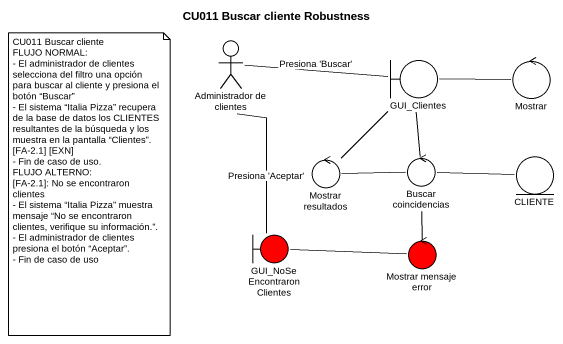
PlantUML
@startuml
title CU011 Buscar cliente Robustness
actor "Administrador de clientes" as Administrador_de_clientes
boundary GUI_Clientes
control Mostrar
control "Mostrar resultados" as Mostrar_resultados
control "Buscar coincidencias" as Buscar_coincidencias
entity CLIENTE
boundary GUI_NoSeEncontraronClientes #FF0000
control "Mostrar mensaje error" as Mostrar_mensaje_error #FF0000
Administrador_de_clientes -right- GUI_Clientes : Presiona 'Buscar'
Administrador_de_clientes -- GUI_NoSeEncontraronClientes : Presiona 'Aceptar'
GUI_Clientes -right- Mostrar
GUI_Clientes -- Buscar_coincidencias
Mostrar_resultados -up- GUI_Clientes
Buscar_coincidencias -left- Mostrar_resultados
Buscar_coincidencias -right- CLIENTE
Buscar_coincidencias -- Mostrar_mensaje_error
GUI_NoSeEncontraronClientes -right- Mostrar_mensaje_error
note as N1
  CU011 Buscar cliente
  FLUJO NORMAL:
  - El administrador de clientes selecciona del filtro una opción para buscar al cliente y presiona el botón “Buscar”
  - El sistema “Italia Pizza” recupera de la base de datos los CLIENTES resultantes de la búsqueda y los muestra en la pantalla “Clientes”. [FA-2.1] [EXN]
  - Fin de caso de uso.
  FLUJO ALTERNO:
  [FA-2.1]: No se encontraron clientes
  - El sistema “Italia Pizza” muestra mensaje “No se encontraron clientes, verifique su información.”.
  - El administrador de clientes presiona el botón “Aceptar”.
  - Fin de caso de uso
end note
@enduml
